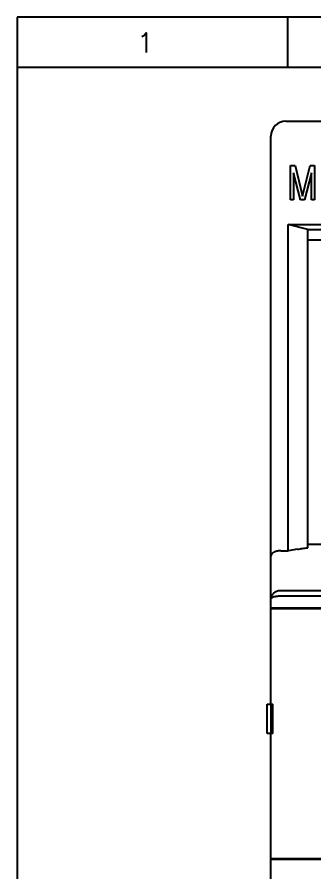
# Model space of a CAD drawing. Header units: millimetres. Extents: x -945625 to 316, y 6 to 533140.
# Drawn here: x -945611.3 to -945581, y 532782.1 to 532869.1 of the extents above; entities that cross this region are included whole.
import ezdxf

# ---------------------------------------------------------------- set-up
doc = ezdxf.new("R2010")
doc.units = ezdxf.units.MM
doc.header["$LTSCALE"] = 4
doc.linetypes.add('DASHED', pattern=[0.75, 0.5, -0.25])
doc.layers.add('10', color=4, linetype='Continuous')
doc.layers.add('11', color=7, linetype='Continuous')
doc.styles.get("Standard").update_dxf_attribs({"font": 'simplex.shx', "height": 2, "bigfont": '@extfont2.shx'})

# ---------------------------------------------------------------- blocks, each defined once
blk = doc.blocks.new('KHUNG')
for p, q in [((297, 0), (0, 0)), ((0, 0), (0, -210)), ((27.532, 0), (27.532, -5.125)), ((297, -5.125), (0, -5.125))]:
    blk.add_line(p, q)
at = {"insert": (12.203, -1.592), "char_height": 2, "attachment_point": 1}
blk.add_mtext_dynamic_manual_height_columns('1', width=5.67685, gutter_width=10, heights=[0], dxfattribs=at)

msp = doc.modelspace()

# ---------------------------------------------------------------- linework, layer by layer
at = {"layer": '10'}
for p, q in [((-945583.946, 532858.518), (-945518.946, 532858.518)), ((-945585.446, 532799.268), (-945585.446, 532857.018)), ((-945583.446, 532850.518), (-945583.446, 532854.018)), ((-945583.446, 532854.018), (-945582.987, 532854.018)), ((-945582.987, 532854.018), (-945582.221, 532850.891)), ((-945582.221, 532850.891), (-945581.455, 532854.018)), ((-945581.455, 532854.018), (-945580.996, 532854.018)), ((-945580.996, 532854.018), (-945580.996, 532850.518)), ((-945583.14, 532853.274), (-945583.14, 532850.518)), ((-945582.425, 532850.518), (-945583.14, 532853.274)), ((-945581.302, 532853.274), (-945582.017, 532850.518)), ((-945581.302, 532850.518), (-945581.302, 532853.274)), ((-945583.14, 532850.518), (-945583.446, 532850.518)), ((-945582.017, 532850.518), (-945582.425, 532850.518)), ((-945580.996, 532850.518), (-945581.302, 532850.518)), ((-945584.446, 532814.847), (-945583.696, 532814.847)), ((-945570.152, 532810.794), (-945584.446, 532810.794)), ((-945563.46, 532810.231), (-945584.446, 532810.231)), ((-945585.446, 532809.043), (-945563.396, 532809.043)), ((-945585.446, 532808.993), (-945564.696, 532808.993)), ((-945583.946, 532809.043), (-945583.946, 532808.993)), ((-945581.096, 532809.043), (-945581.096, 532808.993)), ((-945585.846, 532796.268), (-945585.846, 532799.268)), ((-945585.846, 532799.268), (-945585.258, 532799.268)), ((-945585.429, 532796.268), (-945585.429, 532799.268)), ((-945585.258, 532796.268), (-945585.258, 532799.268)), ((-945585.258, 532796.268), (-945585.846, 532796.268)), ((-945585.446, 532732.019), (-945585.446, 532796.268)), ((-945564.696, 532783.543), (-945585.446, 532783.543)), ((-945585.446, 532783.493), (-945563.396, 532783.493))]:
    msp.add_line(p, q, dxfattribs=at)
msp.add_arc((-945583.946, 532857.018), 1.5, 90, 180, dxfattribs=at)
for points, start_tangent, end_tangent in [([(-945584.446, 532814.847), (-945584.52, 532814.845), (-945584.594, 532814.841), (-945584.666, 532814.834), (-945584.736, 532814.824), (-945584.804, 532814.811), (-945584.87, 532814.796), (-945584.933, 532814.779), (-945584.993, 532814.76), (-945585.05, 532814.739), (-945585.103, 532814.715), (-945585.153, 532814.691), (-945585.2, 532814.664), (-945585.242, 532814.636), (-945585.281, 532814.607), (-945585.316, 532814.577), (-945585.346, 532814.546), (-945585.373, 532814.514), (-945585.395, 532814.481), (-945585.414, 532814.448), (-945585.428, 532814.415), (-945585.438, 532814.381), (-945585.444, 532814.347), (-945585.446, 532814.314)], (-1, 0), (0, -1)), ([(-945584.446, 532810.794), (-945584.536, 532810.791), (-945584.625, 532810.781), (-945584.713, 532810.764), (-945584.8, 532810.74), (-945584.883, 532810.709), (-945584.963, 532810.673), (-945585.04, 532810.63), (-945585.111, 532810.581), (-945585.177, 532810.526), (-945585.237, 532810.466), (-945585.291, 532810.402), (-945585.337, 532810.334), (-945585.376, 532810.261), (-945585.406, 532810.186), (-945585.428, 532810.109), (-945585.441, 532810.03), (-945585.446, 532809.95)], (-1, -0.000019), (-0.000041, -1)), ([(-945584.446, 532810.231), (-945584.536, 532810.229), (-945584.625, 532810.226), (-945584.713, 532810.22), (-945584.8, 532810.212), (-945584.883, 532810.202), (-945584.963, 532810.19), (-945585.04, 532810.176), (-945585.111, 532810.16), (-945585.177, 532810.142), (-945585.237, 532810.122), (-945585.291, 532810.1), (-945585.337, 532810.078), (-945585.376, 532810.054), (-945585.406, 532810.029), (-945585.428, 532810.003), (-945585.441, 532809.977), (-945585.446, 532809.95)], (-1, -0.000003), (-0.000124, -1))]:
    msp.add_spline(points, degree=3, dxfattribs=dict(at, start_tangent=start_tangent, end_tangent=end_tangent))
at = {"layer": '11'}
for p, q in [((-945583.696, 532848.018), (-945519.446, 532848.018)), ((-945581.696, 532847.518), (-945583.696, 532848.018)), ((-945583.696, 532814.847), (-945583.696, 532848.018)), ((-945581.696, 532847.518), (-945521.946, 532847.518)), ((-945581.696, 532815.164), (-945581.696, 532847.518)), ((-945521.946, 532847.468), (-945581.696, 532847.468)), ((-945581.696, 532846.468), (-945521.946, 532846.468)), ((-945581.696, 532815.518), (-945578.801, 532815.518)), ((-945582.731, 532815.009), (-945583.696, 532814.847))]:
    msp.add_line(p, q, dxfattribs=at)
at = {"layer": '11', "start_tangent": (0.986196, 0.165584), "end_tangent": (0.991194, 0.132418)}
msp.add_spline([(-945582.731, 532815.009), (-945582.23, 532815.089), (-945581.696, 532815.164)], degree=3, dxfattribs=at)

# ---------------------------------------------------------------- block references
at = {"linetype": 'DASHED', "ltscale": 0.5}
msp.add_blockref('KHUNG', (-945611.293, 532869.109), dxfattribs=at)

doc.saveas('drawing.dxf')
